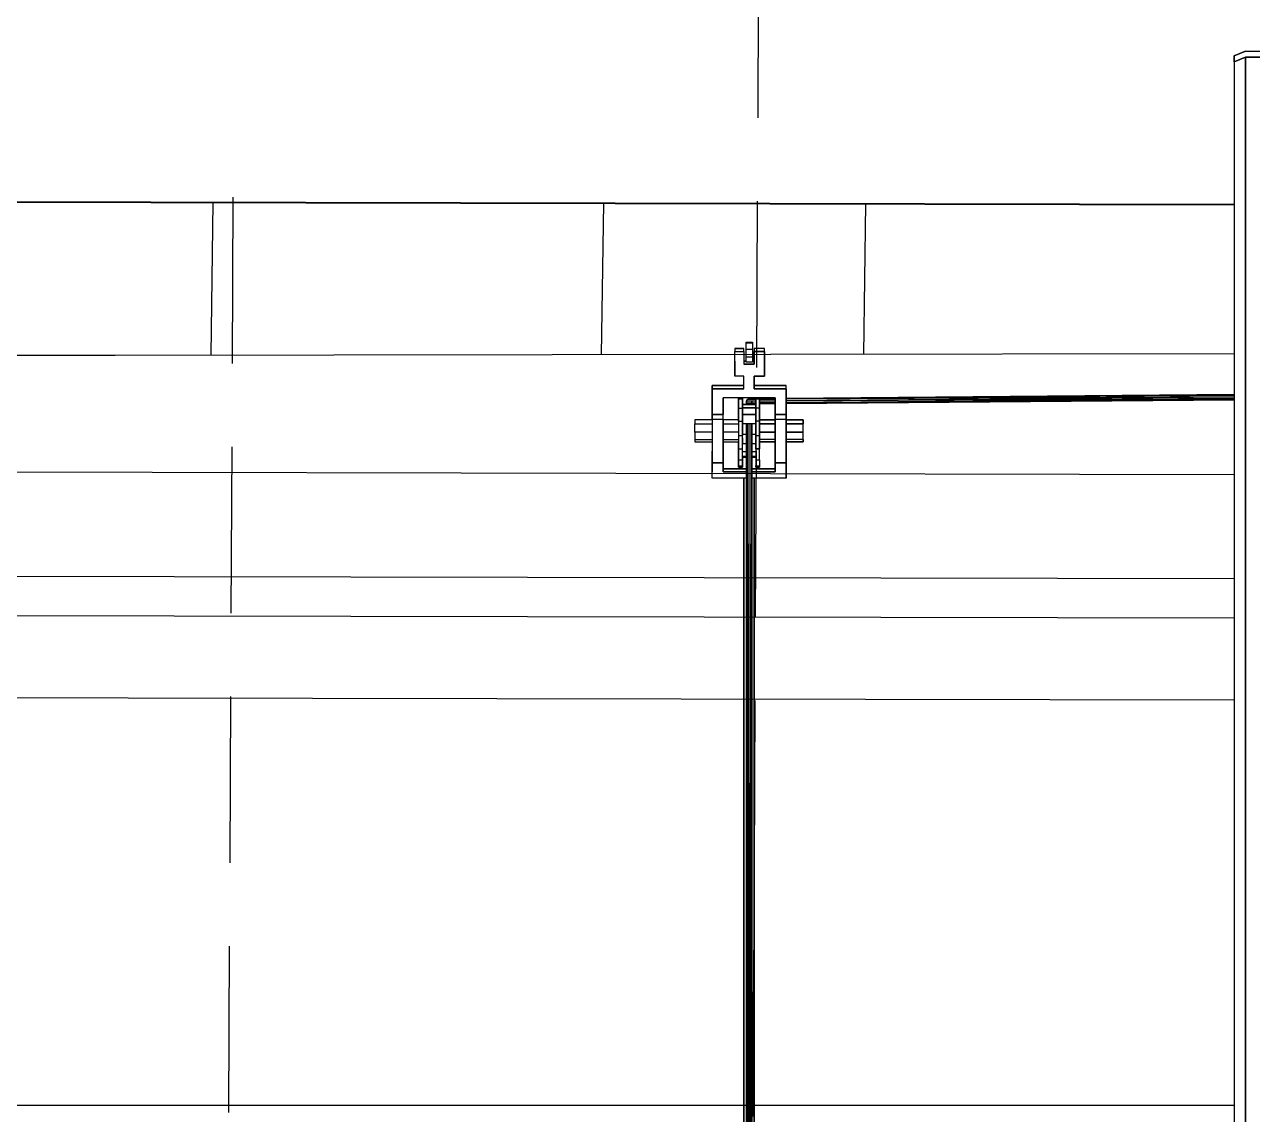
# Model space of a CAD drawing. Header units: millimetres. Extents: x -4997 to -4876, y -8737 to -8661.
# Drawn here: x -4958.913 to -4954.229, y -8696.541 to -8692.382 of the extents above; entities that cross this region are included whole.
import ezdxf

# ---------------------------------------------------------------- set-up
doc = ezdxf.new("R2010")
doc.units = ezdxf.units.MM
doc.header["$LTSCALE"] = 0.1
doc.linetypes.add('HIDDEN', pattern=[9.525, 6.35, -3.175])
for name, color, linetype in [('cobertura nova', 4, 'Continuous'), ('hachuras cobertura', 251, 'Continuous'), ('imagem', 7, 'Continuous'), ('layout cobertura', 251, 'Continuous'), ('visto', 9, 'Continuous')]:
    doc.layers.add(name, color=color, linetype=linetype)
doc.layers.add('coberturas', color=7, linetype='Continuous', lineweight=40)
picture_1 = doc.add_image_def('image1.jpg', size_in_pixel=(1920, 1080))

msp = doc.modelspace()

# ---------------------------------------------------------------- linework, layer by layer
at = {"layer": 'cobertura nova'}
for p, q in [((-4954.2993, -8692.5013), (-4954.2558, -8692.4836)), ((-4954.2558, -8692.4837), (-4954.2993, -8692.5015)), ((-4954.2558, -8692.4836), (-4954.1701, -8692.4836)), ((-4954.2993, -8692.5015), (-4954.2994, -8700.099)), ((-4954.2992, -8692.524), (-4954.2993, -8692.5013)), ((-4954.2993, -8692.5015), (-4954.2992, -8692.5241)), ((-4954.2557, -8692.5063), (-4954.2992, -8692.524)), ((-4954.2992, -8692.5241), (-4954.2557, -8692.5064)), ((-4954.2992, -8692.5241), (-4954.2992, -8700.099)), ((-4954.2558, -8692.5065), (-4954.2558, -8692.5064)), ((-4954.2558, -8692.5064), (-4954.2558, -8692.5065)), ((-4954.17, -8692.5063), (-4954.2557, -8692.5063)), ((-4954.2557, -8692.5064), (-4954.17, -8692.5064)), ((-4956.1603, -8693.5936), (-4956.136, -8693.5936)), ((-4956.1603, -8693.5969), (-4956.1603, -8693.5936)), ((-4956.1603, -8693.6207), (-4956.1603, -8693.5969)), ((-4956.1603, -8693.5969), (-4956.136, -8693.5969)), ((-4956.136, -8693.5936), (-4956.136, -8693.5969)), ((-4956.136, -8693.5969), (-4956.136, -8693.6207)), ((-4956.1689, -8693.6184), (-4956.2042, -8693.6184)), ((-4956.2042, -8693.6184), (-4956.2042, -8693.6301)), ((-4956.2042, -8693.6184), (-4956.1689, -8693.6184)), ((-4956.2042, -8693.6783), (-4956.2042, -8693.6301)), ((-4956.2042, -8693.6301), (-4956.1689, -8693.6301)), ((-4956.1689, -8693.6301), (-4956.1689, -8693.6184)), ((-4956.1689, -8693.6301), (-4956.1689, -8693.6783)), ((-4956.1603, -8693.6509), (-4956.1603, -8693.6207)), ((-4956.1603, -8693.6207), (-4956.136, -8693.6207)), ((-4956.1603, -8693.6699), (-4956.1603, -8693.6509)), ((-4956.136, -8693.6509), (-4956.1603, -8693.6509)), ((-4956.136, -8693.6207), (-4956.136, -8693.6509)), ((-4956.136, -8693.6509), (-4956.136, -8693.6699)), ((-4956.0901, -8693.6184), (-4956.1293, -8693.6184)), ((-4956.1293, -8693.6184), (-4956.1293, -8693.6301)), ((-4956.0901, -8693.6301), (-4956.1293, -8693.6301)), ((-4956.1293, -8693.6301), (-4956.1293, -8693.6783)), ((-4956.1293, -8693.6783), (-4956.1293, -8693.6301)), ((-4956.1293, -8693.6301), (-4956.0901, -8693.6301)), ((-4956.0901, -8693.6301), (-4956.0901, -8693.6184)), ((-4956.0901, -8693.6783), (-4956.0901, -8693.6301)), ((-4956.0901, -8693.6301), (-4956.0901, -8693.6783)), ((-4956.2042, -8693.6665), (-4956.2042, -8693.6783)), ((-4956.2042, -8693.6783), (-4956.2042, -8693.6665)), ((-4956.2042, -8693.7238), (-4956.2042, -8693.6783)), ((-4956.2042, -8693.6783), (-4956.2042, -8693.7238)), ((-4956.1603, -8693.6665), (-4956.1689, -8693.6665)), ((-4956.1689, -8693.6665), (-4956.1603, -8693.6665)), ((-4956.1293, -8693.6783), (-4956.1689, -8693.6783)), ((-4956.1689, -8693.6783), (-4956.1293, -8693.6783)), ((-4956.136, -8693.6699), (-4956.1603, -8693.6699)), ((-4956.1293, -8693.6665), (-4956.136, -8693.6665)), ((-4956.136, -8693.6665), (-4956.1293, -8693.6665)), ((-4956.1293, -8693.6665), (-4956.1293, -8693.6783)), ((-4956.0901, -8693.7238), (-4956.0901, -8693.6783)), ((-4956.0901, -8693.6783), (-4956.0901, -8693.7238)), ((-4956.1689, -8693.7238), (-4956.2042, -8693.7238)), ((-4956.1689, -8693.7715), (-4956.1689, -8693.7238)), ((-4956.1689, -8693.7596), (-4956.1689, -8693.7238)), ((-4956.1293, -8693.7597), (-4956.1293, -8693.7238)), ((-4956.1293, -8693.7714), (-4956.1293, -8693.7238)), ((-4956.1293, -8693.7238), (-4956.1293, -8693.7596)), ((-4956.1293, -8693.7238), (-4956.0901, -8693.7238)), ((-4956.0901, -8693.7238), (-4956.1293, -8693.7238)), ((-4956.1293, -8693.7238), (-4956.1293, -8693.7715)), ((-4956.2905, -8693.7951), (-4956.2905, -8693.7596)), ((-4956.2905, -8693.7596), (-4956.2905, -8693.7714)), ((-4956.2905, -8693.7714), (-4956.2905, -8693.7596)), ((-4956.2905, -8693.7596), (-4956.2487, -8693.7596)), ((-4956.2487, -8693.7597), (-4956.2905, -8693.7597)), ((-4956.2905, -8693.7597), (-4956.2905, -8693.7952)), ((-4956.2905, -8693.7714), (-4956.2905, -8693.8069)), ((-4956.2487, -8693.7714), (-4956.2905, -8693.7714)), ((-4956.2905, -8693.807), (-4956.2905, -8693.7715)), ((-4956.2905, -8693.7715), (-4956.2487, -8693.7715)), ((-4956.2905, -8693.807), (-4956.2905, -8693.7951)), ((-4956.2905, -8693.7952), (-4956.2905, -8693.807)), ((-4956.2487, -8693.7596), (-4956.1689, -8693.7596)), ((-4956.1689, -8693.7597), (-4956.2487, -8693.7597)), ((-4956.1689, -8693.7714), (-4956.2487, -8693.7714)), ((-4956.2487, -8693.7715), (-4956.1689, -8693.7715)), ((-4956.1293, -8693.7596), (-4956.0496, -8693.7596)), ((-4956.0496, -8693.7597), (-4956.1293, -8693.7597)), ((-4956.0496, -8693.7714), (-4956.1293, -8693.7714)), ((-4956.1293, -8693.7715), (-4956.0496, -8693.7715)), ((-4956.0496, -8693.7596), (-4956.0077, -8693.7596)), ((-4956.0077, -8693.7597), (-4956.0496, -8693.7597)), ((-4956.0077, -8693.7714), (-4956.0496, -8693.7714)), ((-4956.0496, -8693.7715), (-4956.0077, -8693.7715)), ((-4956.0077, -8693.7714), (-4956.0077, -8693.7596)), ((-4956.0077, -8693.8069), (-4956.0077, -8693.7714)), ((-4956.0077, -8693.7714), (-4956.0077, -8693.7715)), ((-4956.0077, -8693.7715), (-4956.0077, -8693.7714)), ((-4956.0077, -8693.7715), (-4956.0077, -8693.807)), ((-4954.2993, -8693.7938), (-4956.0077, -8693.8086)), ((-4956.0077, -8693.8088), (-4954.2993, -8693.7961)), ((-4956.2905, -8693.8069), (-4956.2905, -8693.8704)), ((-4956.2905, -8693.8705), (-4956.2905, -8693.807)), ((-4956.2487, -8693.8704), (-4956.2487, -8693.8069)), ((-4956.2487, -8693.807), (-4956.2487, -8693.8586)), ((-4956.2487, -8693.8587), (-4956.2487, -8693.807)), ((-4956.1689, -8693.807), (-4956.2487, -8693.807)), ((-4956.2487, -8693.807), (-4956.2487, -8693.8705)), ((-4956.1893, -8693.8211), (-4956.1893, -8693.807)), ((-4956.1893, -8693.807), (-4956.1893, -8693.8115)), ((-4956.1893, -8693.8115), (-4956.1893, -8693.807)), ((-4956.1893, -8693.8115), (-4956.1893, -8693.8462)), ((-4956.1749, -8693.8115), (-4956.1893, -8693.8115)), ((-4956.1893, -8693.8462), (-4956.1893, -8693.8115)), ((-4956.1893, -8693.8631), (-4956.1893, -8693.8211)), ((-4956.1749, -8693.8115), (-4956.1749, -8693.807)), ((-4956.1749, -8693.807), (-4956.1749, -8693.8115)), ((-4956.1749, -8693.8462), (-4956.1749, -8693.8115)), ((-4956.1749, -8693.8115), (-4956.1749, -8693.8462)), ((-4956.1237, -8693.8316), (-4956.1749, -8693.8316)), ((-4956.1749, -8693.8316), (-4956.1237, -8693.8316)), ((-4956.1748, -8693.807), (-4956.1748, -8693.8211)), ((-4956.1748, -8693.8211), (-4956.1748, -8693.8316)), ((-4956.1293, -8693.807), (-4956.1689, -8693.807)), ((-4956.157, -8693.8127), (-4956.1603, -8693.8195)), ((-4956.1237, -8693.8192), (-4956.1603, -8693.8195)), ((-4956.1237, -8693.8193), (-4956.1603, -8693.8195)), ((-4956.1603, -8693.8195), (-4956.1603, -8693.8316)), ((-4956.1603, -8693.8195), (-4956.157, -8693.8264)), ((-4956.157, -8693.8264), (-4956.1573, -8693.8316)), ((-4956.149, -8693.8098), (-4956.157, -8693.8127)), ((-4956.1237, -8693.8124), (-4956.157, -8693.8127)), ((-4956.1237, -8693.8125), (-4956.157, -8693.8127)), ((-4956.141, -8693.8263), (-4956.157, -8693.8264)), ((-4956.141, -8693.8263), (-4956.157, -8693.8264)), ((-4956.157, -8693.8264), (-4956.157, -8693.8316)), ((-4956.157, -8693.8264), (-4956.149, -8693.8292)), ((-4956.1494, -8693.8316), (-4956.149, -8693.8292)), ((-4956.149, -8693.8098), (-4956.1237, -8693.8096)), ((-4956.1237, -8693.8096), (-4956.149, -8693.8098)), ((-4956.149, -8693.8292), (-4956.1411, -8693.8264)), ((-4956.149, -8693.8316), (-4956.149, -8693.8292)), ((-4956.1418, -8693.8316), (-4956.1411, -8693.8264)), ((-4956.1411, -8693.8264), (-4956.1378, -8693.8195)), ((-4956.1411, -8693.8264), (-4956.1411, -8693.8316)), ((-4956.1384, -8693.8316), (-4956.1378, -8693.8195)), ((-4956.1378, -8693.8316), (-4956.1378, -8693.8195)), ((-4956.1237, -8693.8261), (-4956.1378, -8693.8262)), ((-4956.1237, -8693.8262), (-4956.1378, -8693.8263)), ((-4956.1378, -8693.8292), (-4956.1237, -8693.829)), ((-4956.0496, -8693.807), (-4956.1293, -8693.807)), ((-4956.1237, -8693.8115), (-4956.1237, -8693.807)), ((-4956.1237, -8693.8096), (-4956.1237, -8693.807)), ((-4956.1237, -8693.807), (-4956.1237, -8693.8115)), ((-4956.1093, -8693.8115), (-4956.1237, -8693.8115)), ((-4956.1237, -8693.8115), (-4956.1237, -8693.8462)), ((-4956.1237, -8693.8462), (-4956.1237, -8693.8115)), ((-4956.1237, -8693.8316), (-4956.1237, -8693.829)), ((-4956.1237, -8693.8353), (-4956.1237, -8693.8316)), ((-4956.1237, -8693.8316), (-4956.1237, -8693.8316)), ((-4956.1237, -8693.8316), (-4956.1237, -8693.845)), ((-4956.1237, -8693.845), (-4956.1237, -8693.8316)), ((-4956.1093, -8693.807), (-4956.1093, -8693.8115)), ((-4956.1093, -8693.8115), (-4956.1093, -8693.807)), ((-4956.0496, -8693.809), (-4956.1093, -8693.8095)), ((-4956.1093, -8693.8095), (-4956.0496, -8693.8091)), ((-4956.1093, -8693.8115), (-4956.1093, -8693.8462)), ((-4956.1093, -8693.8462), (-4956.1093, -8693.8115)), ((-4956.0496, -8693.8117), (-4956.1093, -8693.8123)), ((-4956.0496, -8693.8121), (-4956.1093, -8693.8124)), ((-4956.0496, -8693.8186), (-4956.1093, -8693.8191)), ((-4956.0496, -8693.8189), (-4956.1093, -8693.8193)), ((-4956.0496, -8693.8255), (-4956.1093, -8693.826)), ((-4956.0496, -8693.8256), (-4956.1093, -8693.8261)), ((-4956.1093, -8693.8289), (-4956.0496, -8693.8284)), ((-4956.0496, -8693.8069), (-4956.0496, -8693.8704)), ((-4956.0496, -8693.8705), (-4956.0496, -8693.807)), ((-4954.2993, -8693.7967), (-4956.0077, -8693.8114)), ((-4954.2993, -8693.8022), (-4956.0077, -8693.8118)), ((-4954.2993, -8693.8037), (-4956.0077, -8693.8182)), ((-4956.0077, -8693.8704), (-4956.0077, -8693.8069)), ((-4956.0077, -8693.807), (-4956.0077, -8693.8586)), ((-4956.0077, -8693.807), (-4956.0077, -8693.8705)), ((-4956.0077, -8693.8587), (-4956.0077, -8693.8071)), ((-4954.2993, -8693.8093), (-4956.0077, -8693.8187)), ((-4954.2993, -8693.8107), (-4956.0077, -8693.8251)), ((-4954.2993, -8693.8131), (-4956.0077, -8693.8253)), ((-4956.0077, -8693.8281), (-4954.2993, -8693.8137)), ((-4956.356, -8693.8897), (-4956.356, -8693.906)), ((-4956.2905, -8693.8897), (-4956.356, -8693.8897)), ((-4956.2905, -8693.8704), (-4956.2487, -8693.8704)), ((-4956.2905, -8693.8883), (-4956.2905, -8693.8705)), ((-4956.2905, -8693.8705), (-4956.2905, -8693.8883)), ((-4956.2487, -8693.8705), (-4956.2905, -8693.8705)), ((-4956.2905, -8693.8883), (-4956.2487, -8693.8883)), ((-4956.2905, -8693.8883), (-4956.2905, -8694.0103)), ((-4956.2905, -8693.8883), (-4956.2905, -8693.8883)), ((-4956.2487, -8693.8883), (-4956.2487, -8693.8705)), ((-4956.2487, -8694.0103), (-4956.2487, -8693.8883)), ((-4956.2487, -8693.8883), (-4956.2487, -8694.0103)), ((-4956.1893, -8693.8897), (-4956.2487, -8693.8897)), ((-4956.1893, -8693.8462), (-4956.1893, -8693.8956)), ((-4956.1893, -8693.8462), (-4956.1749, -8693.8462)), ((-4956.1893, -8693.8956), (-4956.1893, -8693.8462)), ((-4956.1893, -8693.8897), (-4956.1893, -8693.8631)), ((-4956.1237, -8693.845), (-4956.1749, -8693.845)), ((-4956.1749, -8693.845), (-4956.1237, -8693.845)), ((-4956.1749, -8693.8956), (-4956.1749, -8693.8462)), ((-4956.1749, -8693.8462), (-4956.1749, -8693.8956)), ((-4956.1237, -8693.8701), (-4956.1749, -8693.8701)), ((-4956.1749, -8693.8701), (-4956.1237, -8693.8701)), ((-4956.1603, -8693.845), (-4956.1603, -8693.845)), ((-4956.1582, -8693.845), (-4956.1582, -8693.845)), ((-4956.157, -8693.845), (-4956.157, -8693.845)), ((-4956.1514, -8693.845), (-4956.1514, -8693.845)), ((-4956.149, -8693.845), (-4956.149, -8693.845)), ((-4956.1436, -8693.845), (-4956.1436, -8693.845)), ((-4956.1411, -8693.845), (-4956.1411, -8693.845)), ((-4956.1391, -8693.845), (-4956.1391, -8693.845)), ((-4956.1378, -8693.845), (-4956.1378, -8693.845)), ((-4956.1237, -8693.845), (-4956.1237, -8693.845)), ((-4956.1237, -8693.8701), (-4956.1237, -8693.845)), ((-4956.1237, -8693.8462), (-4956.1237, -8693.8956)), ((-4956.1093, -8693.8462), (-4956.1237, -8693.8462)), ((-4956.1237, -8693.8956), (-4956.1237, -8693.8462)), ((-4956.1237, -8693.8701), (-4956.1237, -8693.8701)), ((-4956.1237, -8693.9058), (-4956.1237, -8693.8701)), ((-4956.1093, -8693.8462), (-4956.1093, -8693.8956)), ((-4956.1093, -8693.8956), (-4956.1093, -8693.8462)), ((-4956.1093, -8693.8897), (-4956.0496, -8693.8897)), ((-4956.0496, -8693.8897), (-4956.1093, -8693.8897)), ((-4956.0496, -8693.8883), (-4956.0496, -8693.8704)), ((-4956.0496, -8693.8704), (-4956.0077, -8693.8704)), ((-4956.0496, -8693.8705), (-4956.0496, -8693.8883)), ((-4956.0077, -8693.8705), (-4956.0496, -8693.8705)), ((-4956.0496, -8693.8883), (-4956.0496, -8694.0103)), ((-4956.0496, -8694.0103), (-4956.0496, -8693.8883)), ((-4956.0496, -8693.8883), (-4956.0077, -8693.8883)), ((-4956.0077, -8693.8586), (-4956.0077, -8693.8586)), ((-4956.0077, -8693.8587), (-4956.0077, -8693.8897)), ((-4956.0077, -8693.8897), (-4956.0077, -8693.8587)), ((-4956.0077, -8693.8587), (-4956.0077, -8693.8587)), ((-4956.0077, -8693.8883), (-4956.0077, -8693.8704)), ((-4956.0077, -8693.8705), (-4956.0077, -8693.8883)), ((-4956.0077, -8694.0103), (-4956.0077, -8693.8883)), ((-4956.0077, -8693.8883), (-4956.0077, -8694.0103)), ((-4956.0077, -8693.8897), (-4955.9423, -8693.8897)), ((-4955.9423, -8693.8897), (-4956.0077, -8693.8897)), ((-4955.9423, -8693.8897), (-4955.9423, -8693.8897)), ((-4955.9423, -8693.8897), (-4955.9423, -8693.906)), ((-4955.9423, -8693.8983), (-4955.9423, -8693.8897)), ((-4955.9423, -8693.906), (-4955.9423, -8693.8897)), ((-4956.356, -8693.9375), (-4956.356, -8693.906)), ((-4956.356, -8693.906), (-4956.2905, -8693.906)), ((-4956.2487, -8693.906), (-4956.1893, -8693.906)), ((-4956.1893, -8693.8956), (-4956.1893, -8693.9499)), ((-4956.1893, -8693.8956), (-4956.1749, -8693.8956)), ((-4956.1893, -8693.906), (-4956.1893, -8693.9375)), ((-4956.1749, -8693.9499), (-4956.1749, -8693.8956)), ((-4956.1749, -8693.8956), (-4956.1749, -8693.9499)), ((-4956.1237, -8693.9058), (-4956.1749, -8693.9058)), ((-4956.1749, -8693.9449), (-4956.1749, -8693.9058)), ((-4956.1603, -8693.9058), (-4956.1603, -8700.099)), ((-4956.157, -8693.9058), (-4956.1602, -8700.099)), ((-4956.157, -8693.9058), (-4956.157, -8700.099)), ((-4956.1569, -8700.099), (-4956.149, -8693.9058)), ((-4956.149, -8700.099), (-4956.149, -8693.9058)), ((-4956.1489, -8700.099), (-4956.1411, -8693.9058)), ((-4956.1411, -8693.9058), (-4956.1411, -8700.099)), ((-4956.141, -8700.099), (-4956.1378, -8693.9058)), ((-4956.1378, -8700.099), (-4956.1378, -8693.9058)), ((-4956.1237, -8693.8956), (-4956.1237, -8693.9499)), ((-4956.1093, -8693.8956), (-4956.1237, -8693.8956)), ((-4956.1237, -8693.9499), (-4956.1237, -8693.8956)), ((-4956.1237, -8693.9449), (-4956.1237, -8693.9058)), ((-4956.1093, -8693.9499), (-4956.1093, -8693.8956)), ((-4956.1093, -8693.8956), (-4956.1093, -8693.9499)), ((-4956.1093, -8693.906), (-4956.0496, -8693.906)), ((-4956.1093, -8693.9375), (-4956.1093, -8693.906)), ((-4956.0496, -8693.906), (-4956.1093, -8693.906)), ((-4956.1093, -8693.906), (-4956.1093, -8693.906)), ((-4956.0077, -8693.906), (-4955.9423, -8693.906)), ((-4955.9423, -8693.906), (-4956.0077, -8693.906)), ((-4955.9423, -8693.906), (-4955.9423, -8693.906)), ((-4955.9423, -8693.9375), (-4955.9423, -8693.906)), ((-4956.356, -8693.9375), (-4956.356, -8693.9659)), ((-4956.2905, -8693.9375), (-4956.356, -8693.9375)), ((-4956.356, -8693.9659), (-4956.2905, -8693.9659)), ((-4956.356, -8693.9659), (-4956.356, -8693.9745)), ((-4956.356, -8693.9745), (-4956.2905, -8693.9745)), ((-4956.1893, -8693.9375), (-4956.2487, -8693.9375)), ((-4956.2487, -8693.9659), (-4956.1893, -8693.9659)), ((-4956.2487, -8693.9745), (-4956.1893, -8693.9745)), ((-4956.1893, -8693.9375), (-4956.1893, -8693.9659)), ((-4956.1893, -8693.9499), (-4956.1749, -8693.9499)), ((-4956.1893, -8693.9499), (-4956.1893, -8694.0011)), ((-4956.1893, -8693.9659), (-4956.1893, -8693.9745)), ((-4956.1893, -8694.018), (-4956.1893, -8693.9745)), ((-4956.1749, -8693.9449), (-4956.1603, -8693.9449)), ((-4956.1749, -8694.0011), (-4956.1749, -8693.9499)), ((-4956.1749, -8693.9819), (-4956.1749, -8693.9499)), ((-4956.1749, -8693.9584), (-4956.1749, -8693.978)), ((-4956.1603, -8693.9819), (-4956.1749, -8693.9819)), ((-4956.1749, -8694.0122), (-4956.1749, -8693.9819)), ((-4956.1378, -8693.9449), (-4956.1237, -8693.9449)), ((-4956.1237, -8693.9819), (-4956.1378, -8693.9819)), ((-4956.1237, -8693.9819), (-4956.1237, -8693.9449)), ((-4956.1237, -8693.9499), (-4956.1237, -8694.0011)), ((-4956.1237, -8693.9499), (-4956.1093, -8693.9499)), ((-4956.1237, -8694.0011), (-4956.1237, -8693.9499)), ((-4956.1237, -8693.9686), (-4956.1237, -8693.9686)), ((-4956.1237, -8693.9686), (-4956.1237, -8693.9686)), ((-4956.1237, -8694.0011), (-4956.1237, -8693.9819)), ((-4956.0496, -8693.9375), (-4956.1093, -8693.9375)), ((-4956.1093, -8693.9375), (-4956.0496, -8693.9375)), ((-4956.1093, -8694.0011), (-4956.1093, -8693.9499)), ((-4956.1093, -8693.9499), (-4956.1093, -8694.0011)), ((-4956.0496, -8693.9659), (-4956.1093, -8693.9659)), ((-4956.1093, -8694.018), (-4956.1093, -8693.9745)), ((-4956.0496, -8693.9745), (-4956.1093, -8693.9745)), ((-4956.1093, -8693.9745), (-4956.0496, -8693.9745)), ((-4955.9423, -8693.9375), (-4956.0077, -8693.9375)), ((-4956.0077, -8693.9375), (-4955.9423, -8693.9375)), ((-4955.9423, -8693.9659), (-4956.0077, -8693.9659)), ((-4955.9423, -8693.9745), (-4956.0077, -8693.9745)), ((-4956.0077, -8693.9745), (-4955.9423, -8693.9745)), ((-4956.0077, -8693.9745), (-4956.0077, -8694.0081)), ((-4955.9423, -8693.9659), (-4955.9423, -8693.9375)), ((-4955.9423, -8693.9745), (-4955.9423, -8693.9659)), ((-4955.9423, -8693.9659), (-4955.9423, -8693.9745)), ((-4955.9423, -8693.9745), (-4955.9423, -8693.9745)), ((-4956.2905, -8694.0081), (-4956.2905, -8694.0249)), ((-4956.2905, -8694.0103), (-4956.2905, -8694.0103)), ((-4956.2905, -8694.0103), (-4956.2905, -8694.0547)), ((-4956.2905, -8694.0547), (-4956.2905, -8694.0103)), ((-4956.2905, -8694.0249), (-4956.2905, -8694.0249)), ((-4956.2905, -8694.0249), (-4956.2905, -8694.0367)), ((-4956.2905, -8694.0249), (-4956.2905, -8694.0249)), ((-4956.2487, -8694.0103), (-4956.2487, -8694.0249)), ((-4956.2487, -8694.0547), (-4956.2487, -8694.0103)), ((-4956.2487, -8694.0103), (-4956.2487, -8694.0547)), ((-4956.2487, -8694.0249), (-4956.2487, -8694.0771)), ((-4956.1893, -8694.0011), (-4956.1749, -8694.0011)), ((-4956.1893, -8694.0431), (-4956.1893, -8694.0011)), ((-4956.1893, -8694.0011), (-4956.1893, -8694.0431)), ((-4956.1893, -8694.0527), (-4956.1893, -8694.018)), ((-4956.1749, -8693.9941), (-4956.1749, -8693.9941)), ((-4956.1749, -8693.9941), (-4956.1749, -8693.9941)), ((-4956.1749, -8693.9941), (-4956.1749, -8693.9941)), ((-4956.1749, -8694.0431), (-4956.1749, -8694.0011)), ((-4956.1603, -8694.0122), (-4956.1749, -8694.0122)), ((-4956.1749, -8694.0289), (-4956.1749, -8694.0122)), ((-4956.1749, -8694.0289), (-4956.1603, -8694.0289)), ((-4956.1237, -8694.0122), (-4956.1378, -8694.0122)), ((-4956.1378, -8694.0289), (-4956.1237, -8694.0289)), ((-4956.1237, -8694.0011), (-4956.1237, -8694.0431)), ((-4956.1237, -8694.0011), (-4956.1093, -8694.0011)), ((-4956.1093, -8694.0011), (-4956.1237, -8694.0011)), ((-4956.1093, -8694.0431), (-4956.1093, -8694.0011)), ((-4956.0496, -8694.0103), (-4956.0496, -8694.0547)), ((-4956.0496, -8694.0547), (-4956.0496, -8694.0103)), ((-4956.0077, -8694.0081), (-4956.0077, -8694.0249)), ((-4956.0077, -8694.0547), (-4956.0077, -8694.0103)), ((-4956.0077, -8694.0103), (-4956.0077, -8694.0547)), ((-4956.0077, -8694.0249), (-4956.0077, -8694.0771)), ((-4956.2905, -8694.0367), (-4956.2905, -8694.0367)), ((-4956.2905, -8694.0367), (-4956.2905, -8694.0367)), ((-4956.2905, -8694.0889), (-4956.2905, -8694.0547)), ((-4956.2905, -8694.0547), (-4956.2905, -8694.0889)), ((-4956.2487, -8694.0547), (-4956.2905, -8694.0547)), ((-4956.2905, -8694.0547), (-4956.2487, -8694.0547)), ((-4956.2487, -8694.0889), (-4956.2487, -8694.0367)), ((-4956.2487, -8694.0367), (-4956.2487, -8694.0547)), ((-4956.2487, -8694.0547), (-4956.2487, -8694.0889)), ((-4956.1689, -8694.0771), (-4956.2487, -8694.0771)), ((-4956.2487, -8694.0771), (-4956.2487, -8694.0889)), ((-4956.2487, -8694.0771), (-4956.1689, -8694.0771)), ((-4956.1893, -8694.0431), (-4956.1749, -8694.0431)), ((-4956.1893, -8694.0662), (-4956.1893, -8694.0431)), ((-4956.1893, -8694.0431), (-4956.1893, -8694.0662)), ((-4956.1893, -8694.0713), (-4956.1893, -8694.0527)), ((-4956.1893, -8694.0662), (-4956.1749, -8694.0662)), ((-4956.1893, -8694.0713), (-4956.1893, -8694.0662)), ((-4956.1893, -8694.0662), (-4956.1893, -8694.0713)), ((-4956.1893, -8694.0713), (-4956.1749, -8694.0713)), ((-4956.1749, -8694.0326), (-4956.1749, -8694.0527)), ((-4956.1749, -8694.0326), (-4956.1603, -8694.0326)), ((-4956.1603, -8694.0326), (-4956.1749, -8694.0326)), ((-4956.1749, -8694.0662), (-4956.1749, -8694.0431)), ((-4956.1749, -8694.0431), (-4956.1749, -8694.0662)), ((-4956.1749, -8694.0527), (-4956.1749, -8694.0713)), ((-4956.1749, -8694.0713), (-4956.1749, -8694.0662)), ((-4956.1749, -8694.0662), (-4956.1749, -8694.0713)), ((-4956.1603, -8694.0771), (-4956.1689, -8694.0771)), ((-4956.1689, -8694.0771), (-4956.1603, -8694.0771)), ((-4956.1378, -8694.0326), (-4956.1237, -8694.0326)), ((-4956.1237, -8694.0326), (-4956.1378, -8694.0326)), ((-4956.1293, -8694.0771), (-4956.1378, -8694.0771)), ((-4956.1378, -8694.0771), (-4956.1293, -8694.0771)), ((-4956.0496, -8694.0771), (-4956.1293, -8694.0771)), ((-4956.1293, -8694.0771), (-4956.0496, -8694.0771)), ((-4956.1237, -8694.0431), (-4956.1093, -8694.0431)), ((-4956.1237, -8694.0431), (-4956.1237, -8694.0662)), ((-4956.1237, -8694.0662), (-4956.1093, -8694.0662)), ((-4956.1237, -8694.0713), (-4956.1237, -8694.0662)), ((-4956.1237, -8694.0662), (-4956.1237, -8694.0713)), ((-4956.1093, -8694.0713), (-4956.1237, -8694.0713)), ((-4956.1237, -8694.0713), (-4956.1093, -8694.0713)), ((-4956.1093, -8694.0431), (-4956.1093, -8694.0662)), ((-4956.1093, -8694.0662), (-4956.1093, -8694.0713)), ((-4956.0496, -8694.0889), (-4956.0496, -8694.0547)), ((-4956.0496, -8694.0547), (-4956.0077, -8694.0547)), ((-4956.0496, -8694.0547), (-4956.0496, -8694.0889)), ((-4956.0077, -8694.0547), (-4956.0496, -8694.0547)), ((-4956.0077, -8694.0889), (-4956.0077, -8694.0367)), ((-4956.0077, -8694.0367), (-4956.0077, -8694.0547)), ((-4956.0077, -8694.0547), (-4956.0077, -8694.0889)), ((-4956.0077, -8694.0771), (-4956.0077, -8694.1129)), ((-4956.2905, -8694.1135), (-4956.2905, -8694.0889)), ((-4956.2487, -8694.1135), (-4956.2905, -8694.1135)), ((-4956.2487, -8694.0889), (-4956.1689, -8694.0889)), ((-4956.1689, -8694.0889), (-4956.2487, -8694.0889)), ((-4956.1689, -8694.1135), (-4956.2487, -8694.1135)), ((-4956.1689, -8694.0889), (-4956.1603, -8694.0889)), ((-4956.1603, -8694.0889), (-4956.1689, -8694.0889)), ((-4956.1603, -8694.1135), (-4956.1689, -8694.1135)), ((-4956.1689, -8698.296), (-4956.1689, -8694.1135)), ((-4956.1689, -8698.296), (-4956.1689, -8694.1135)), ((-4956.1689, -8694.1135), (-4956.1689, -8698.296)), ((-4956.1378, -8694.0889), (-4956.1293, -8694.0889)), ((-4956.1293, -8694.0889), (-4956.1378, -8694.0889)), ((-4956.1293, -8694.1135), (-4956.1378, -8694.1135)), ((-4956.1294, -8698.296), (-4956.1294, -8694.1135)), ((-4956.1293, -8694.1135), (-4956.1294, -8698.296)), ((-4956.1293, -8694.0889), (-4956.0496, -8694.0889)), ((-4956.0496, -8694.0889), (-4956.1293, -8694.0889)), ((-4956.0496, -8694.1135), (-4956.1293, -8694.1135)), ((-4956.0077, -8694.1135), (-4956.0496, -8694.1135)), ((-4956.0077, -8694.0889), (-4956.0077, -8694.1135)), ((-4956.0077, -8694.1129), (-4956.0077, -8694.0889))]:
    msp.add_line(p, q, dxfattribs=at)
at = {"layer": 'coberturas'}
msp.add_line((-4966.2463, -8693.0429), (-4954.2992, -8693.069), dxfattribs=at)
at = {"layer": 'hachuras cobertura'}
for p, q in [((-4954.2558, -8700.099), (-4954.2557, -8692.5064)), ((-4954.2557, -8692.5064), (-4954.2558, -8700.099))]:
    msp.add_line(p, q, dxfattribs=at)
at = {"layer": 'layout cobertura', "linetype": 'HIDDEN'}
for p, q in [((-4956.3309, -8736.5527), (-4956.0046, -8670.2926)), ((-4958.1948, -8708.9153), (-4958.116, -8692.9155))]:
    msp.add_line(p, q, dxfattribs=at)
at = {"layer": 'visto'}
for p, q in [((-4958.2012, -8693.6442), (-4958.1931, -8693.0605)), ((-4956.7116, -8693.6419), (-4956.7035, -8693.0637)), ((-4955.7114, -8693.6405), (-4955.7034, -8693.0659)), ((-4958.5669, -8693.6447), (-4961.0769, -8693.6481)), ((-4956.0669, -8693.6409), (-4958.5669, -8693.6447)), ((-4954.2992, -8693.6389), (-4956.067, -8693.6409))]:
    msp.add_line(p, q, dxfattribs=at)
for p, q in [((-4954.2992, -8694.0996), (-4966.2495, -8694.0744)), ((-4954.2992, -8694.4971), (-4966.2507, -8694.474)), ((-4954.2992, -8694.6471), (-4966.2512, -8694.624))]:
    msp.add_line(p, q, dxfattribs=at).dxf.unprotected_set("ltscale", 0)
for points in [[(-4954.2992, -8694.9602), (-4966.2522, -8694.9385)], [(-4966.2571, -8696.5058), (-4954.2992, -8696.5058)]]:
    msp.add_lwpolyline(points, dxfattribs=at)

# ---------------------------------------------------------------- pictures from other files: only their frames are drawn
at = {"layer": 'imagem'}
image = msp.add_image(picture_1, insert=(-4995.0367, -8736.0525), size_in_units=(116.4021, 65.4762), dxfattribs=at)
image.dxf.flags = 7

doc.saveas('drawing.dxf')
